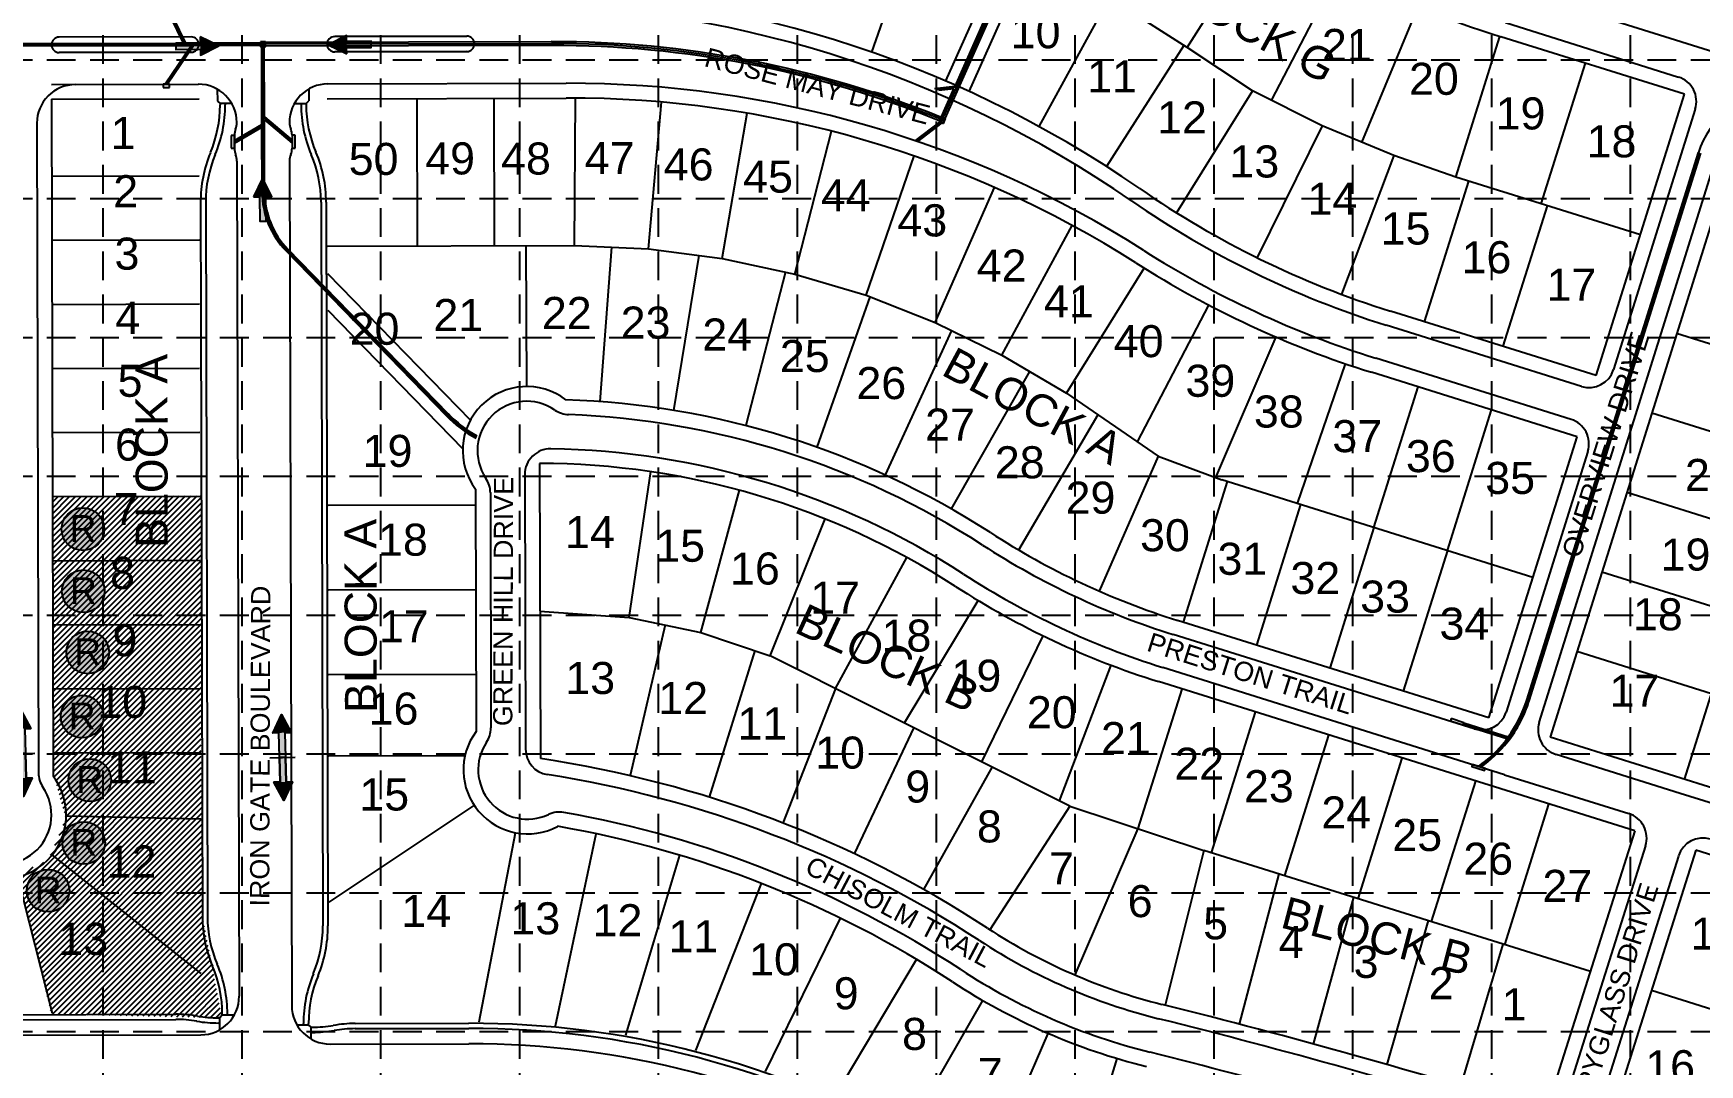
# Model space of a CAD drawing. Header units: feet. Extents: x 5163 to 12107, y -224 to 4120.
# Drawn here: x 8473 to 9773, y 1381 to 2185 of the extents above; entities that cross this region are included whole.
import ezdxf
from ezdxf.enums import TextEntityAlignment as Align

# ---------------------------------------------------------------- set-up
doc = ezdxf.new("R2010")
doc.units = ezdxf.units.FT
doc.linetypes.add('HIDDEN', pattern=[0.375, 0.25, -0.125])
for name, color, linetype in [('04017_03 CA$0$3A-SD_INLETS', 1, 'Continuous'), ('2003004C-A$0$2-LOT', 15, 'Continuous'), ('2003004C-A$0$2-LOTNO', 15, 'Continuous'), ('2003004C-A$0$2-PVMT', 15, 'Continuous'), ('2003004C-A$0$2-ROW', 15, 'Continuous'), ('2003004C-A$0$2-SD', 15, 'Continuous'), ('2003004C-A$0$2-ST_NM', 15, 'Continuous'), ('2003004C-A$0$INFRA_EX_PVMT', 15, 'Continuous'), ('2003004C-A$0$INFRA_EX_SIDEWALK', 15, 'Continuous'), ('ARROWS', 7, 'Continuous'), ('BASE', 7, 'Continuous'), ('grid', 254, 'Continuous'), ('ryland lots', 7, 'Continuous'), ('SODDED LOTS', 2, 'Continuous')]:
    doc.layers.add(name, color=color, linetype=linetype)
doc.styles.add('ryland', font='ARIAL.TTF', dxfattribs={"height": 25})
doc.styles.get("Standard").update_dxf_attribs({"font": 'ARIAL.TTF'})

# ---------------------------------------------------------------- blocks, each defined once
blk = doc.blocks.new('arrow')
blk.add_lwpolyline([(-67, -25.4), (-59.3, -25.4), (-59.6, -56.1), (-51.9, -56.2), (-51.6, -25.5), (-44, -25.5), (-55.3, -2.4), (-67, -25.4)], close=True)
at = {"color": 254}
for points in [[(-44, -25.5), (-67, -25.4), (-55.3, -2.4), (-67, -25.4)], [(-59.6, -56.1), (-51.9, -56.2), (-59.3, -25.4), (-51.6, -25.5)]]:
    blk.add_solid(points, dxfattribs=at)
blk = doc.blocks.new('2arrows')
at = {"color": 254}
for p, q in [((25.6, 3), (0, 0)), ((17.7, -18.7), (0, 0)), ((23, -4.3), (25.6, 3)), ((20.3, -11.5), (17.7, -18.7)), ((49.2, -22), (20.3, -11.5)), ((23, -4.3), (51.8, -14.8)), ((51.8, -14.8), (49.2, -22)), ((51.8, -14.8), (49.2, -22)), ((80.7, -25.2), (51.8, -14.8)), ((80.7, -25.2), (83.3, -18)), ((83.3, -18), (101.1, -36.7)), ((49.2, -22), (78.1, -32.5)), ((78.1, -32.5), (75.5, -39.7)), ((75.5, -39.7), (101.1, -36.7))]:
    blk.add_line(p, q, dxfattribs=at)
at = {"color": 7}
blk.add_line((45, -33.4), (55.8, -3.7), dxfattribs=at)
blk.add_lwpolyline([(20.3, -11.5), (17.7, -18.7), (0, 0), (25.6, 3), (23, -4.3), (80.7, -25.2), (83.3, -18), (101.1, -36.7), (75.5, -39.7), (78.1, -32.5), (20.3, -11.5)], close=True)
at = {"color": 254}
for points in [[(25.6, 3), (17.7, -18.7), (0, 0), (17.7, -18.7)], [(49.2, -22), (51.8, -14.8), (20.3, -11.5), (23, -4.3)], [(49.2, -22), (51.8, -14.8), (78.1, -32.5), (80.7, -25.2)], [(83.3, -18), (75.5, -39.7), (101.1, -36.7), (75.5, -39.7)]]:
    blk.add_solid(points, dxfattribs=at)
blk = doc.blocks.new('RYLAND')
h = blk.add_hatch(color=81)
h.paths.add_polyline_path([(1.16, -1.05, 1), (-1.41, -1.05, 1)])
h.paths.add_polyline_path([(-1.35, -2.23), (1.1, -2.23), (1.1, 0.21), (-1.35, 0.21)], flags=25)
at = {"color": 5}
blk.add_circle((-0.12, -1.05), 1.29, dxfattribs=at)
at = {"layer": 'BASE', "color": 5, "style": 'ryland'}
blk.add_text('R', height=1.62, dxfattribs=at).set_placement((-0.12, -1.82), align=Align.CENTER)

msp = doc.modelspace()

# ---------------------------------------------------------------- hatches: boundary and pattern name
at = {"layer": 'SODDED LOTS', "linetype": 'Continuous', "ltscale": 20}
h = msp.add_hatch(dxfattribs=at)
h.set_pattern_fill('ANSI31', color=256, style=0)
h.paths.add_polyline_path([(8487.7, 1823.7), (8603.7, 1824.7), (8603.6, 1622.7), (8604.8, 1495.6), (8619.6, 1418.7), (8617.6, 1417.5), (8486.7, 1420.4), (8460.5, 1529.6), (8484.5, 1540.7), (8486.2, 1544.9), (8498.1, 1572.7), (8488.4, 1607.6), (8487.4, 1821.5)])

# ---------------------------------------------------------------- linework, layer by layer
at = {"layer": '04017_03 CA$0$3A-SD_INLETS', "color": 5}
for points in [[(9578.6, 1650.8), (9578.1, 1649.1), (9588.1, 1645.9), (9588.6, 1647.6)], [(9595.2, 1615), (9594.7, 1613.4), (9604.7, 1610.2), (9605.2, 1611.8)]]:
    msp.add_lwpolyline(points, close=True, dxfattribs=at)
at = {"layer": '2003004C-A$0$2-LOT', "color": 7, "linetype": 'Continuous'}
for p, q in [((9167.4, 2287.8), (9126.5, 2170.8)), ((9372.7, 2174.4), (9432.8, 2268.7)), ((9232.9, 2257.7), (9184.3, 2148.3)), ((9250.8, 2248.7), (9202.5, 2140.2)), ((9438.6, 2133.2), (9491.5, 2234.9)), ((9311.8, 2213.3), (9257, 2112.9)), ((9372.7, 2174.4), (9308.5, 2215.4)), ((9509.1, 2100.4), (9552.9, 2206.2)), ((9370.1, 2176), (9309.7, 2081.7)), ((9423.8, 2140.6), (9372.7, 2174.4)), ((9582.2, 2073.3), (9616.6, 2183.1)), ((9649, 2052.4), (9683.4, 2162.1)), ((8771.8, 2134.7), (8772.1, 2019.7)), ((8831.8, 2134.8), (8832.1, 2019.8)), ((8894.7, 2020), (8895.4, 2135)), ((9423.8, 2140.6), (9364.4, 2045.5)), ((9478.1, 2113.4), (9423.8, 2140.6)), ((8952.6, 2017.3), (8962.6, 2131.8)), ((9010, 2009.8), (9029.4, 2123.2)), ((9066.7, 1997.7), (9095.3, 2109.1)), ((9478.1, 2113.4), (9427.2, 2010.5)), ((9533.9, 2090.1), (9478.1, 2113.4)), ((9122.2, 1981.1), (9159.8, 2089.8)), ((9533.9, 2090.1), (9493.2, 1981.9)), ((9582.2, 2073.3), (9533.9, 2090.1)), ((8486.9, 2074), (8601.9, 2074.3)), ((9592.1, 2070.2), (9557.7, 1960.5)), ((9726.3, 2028.2), (9582.2, 2073.3)), ((9176.2, 1959.9), (9222.5, 2065.2)), ((9653.5, 2051), (9619, 1941.3)), ((9228.2, 1934.5), (9282.9, 2035.6)), ((8487.1, 2024), (8602.1, 2024.3)), ((8702.1, 2019.5), (8894.7, 2020)), ((8856.9, 2019.9), (8857.3, 1909.9)), ((8894.7, 2020), (8952.6, 2017.3)), ((8923.6, 2018.6), (8914.6, 1898.1)), ((8952.6, 2017.3), (9010, 2009.8)), ((8991.8, 2012.2), (8972, 1891.3)), ((9010, 2009.8), (9066.7, 1997.7)), ((9278.5, 1904.6), (9339.2, 2002.3)), ((8702.1, 1998.1), (8813.5, 1883.7)), ((9059.3, 1999.3), (9028.4, 1879.4)), ((9066.7, 1997.7), (9122.2, 1981.1)), ((9125.2, 1979.9), (9083.7, 1862.6)), ((9122.2, 1981.1), (9176.2, 1959.9)), ((9760.8, 1603.4), (9878.9, 1980.3)), ((8487.2, 1974), (8602.2, 1974.3)), ((8702.2, 1969.4), (8807.5, 1861.2)), ((9334, 1866.7), (9389.7, 1973.5)), ((9188.8, 1953.7), (9137.2, 1840.9)), ((9176.2, 1959.9), (9228.2, 1934.5)), ((9859.5, 1918.3), (9754.5, 1951.2)), ((9395, 1838.9), (9442.2, 1948.6)), ((8487.3, 1924), (8602.3, 1924.3)), ((9228.2, 1934.5), (9278.5, 1904.6)), ((9458.8, 1818.6), (9496.3, 1927.6)), ((9249.7, 1921.7), (9188.5, 1814.6)), ((9278.5, 1904.6), (9350.2, 1855.6)), ((9518.4, 1799.9), (9552.9, 1909.6)), ((9303.1, 1887.8), (9241.2, 1782.3)), ((9575.7, 1781.9), (9610.1, 1891.7)), ((9840, 1856.3), (9735.1, 1889.2)), ((8487.4, 1874), (8602.4, 1874.3)), ((9350.2, 1855.6), (9304.1, 1750.3)), ((9350.2, 1855.6), (9399.7, 1837.1)), ((8937.5, 1729.7), (8954.3, 1843.5)), ((9403.9, 1835.8), (9369.5, 1726)), ((9642.5, 1761), (9399.7, 1837.1)), ((8487.6, 1824), (8602.6, 1824.3)), ((8993.3, 1718), (9023.4, 1829)), ((9820.6, 1794.2), (9715.6, 1827.1)), ((8702.6, 1817.3), (8817.6, 1817.6)), ((9461.2, 1817.8), (9426.8, 1708.1)), ((9047.4, 1699.9), (9090.3, 1806.6)), ((9518.4, 1799.9), (9484, 1690.1)), ((9575.7, 1781.9), (9541.3, 1672.2)), ((8487.7, 1774), (8602.7, 1774.3)), ((9098.3, 1674.4), (9154.1, 1776.5)), ((9801.2, 1732.2), (9696.2, 1765.1)), ((8702.8, 1751.3), (8817.8, 1751.6)), ((9152.1, 1647.4), (9209.6, 1743)), ((8867.8, 1734.7), (8937.5, 1729.7)), ((8937.5, 1729.7), (8993.3, 1718)), ((8487.8, 1724), (8602.8, 1724.3)), ((8965.4, 1723.9), (8938.1, 1606.3)), ((8993.3, 1718), (9047.4, 1699.9)), ((9035.4, 1703.9), (8999.8, 1589.5)), ((9212.5, 1617.1), (9260.4, 1715.4)), ((9781.7, 1670.2), (9676.7, 1703.1)), ((9281.2, 1582.6), (9047.4, 1699.9)), ((9273.1, 1586.7), (9313.4, 1692.5)), ((8702.9, 1685.3), (8817.9, 1685.6)), ((8488, 1674), (8603, 1674.3)), ((9098.3, 1674.4), (9057.4, 1569.3)), ((9334.6, 1565), (9368.8, 1673.9)), ((9391.6, 1546.2), (9426, 1655.9)), ((9159.4, 1643.8), (9112.9, 1545.4)), ((9448.9, 1528.3), (9483.3, 1638)), ((8488.1, 1624), (8603.1, 1624.3)), ((8703.1, 1621.7), (8809.4, 1622)), ((9220.5, 1613.1), (9166.9, 1517.5)), ((9506.1, 1510.3), (9540.5, 1620)), ((9563.4, 1492.4), (9597.8, 1602.1)), ((8603.2, 1572.3), (8498.2, 1574.6)), ((8703.4, 1507.6), (8816.5, 1583.1)), ((9281.2, 1582.6), (9218.8, 1486)), ((9281.2, 1582.6), (9385.8, 1548)), ((9620.6, 1474.4), (9655, 1584.1)), ((8820.4, 1414.1), (8848.7, 1561.8)), ((8879.8, 1411.1), (8911.7, 1560.9)), ((9334.2, 1565.1), (9285.1, 1450.8)), ((9385.8, 1548), (9355.6, 1427.2)), ((9687.5, 1453.4), (9385.8, 1548)), ((8603.5, 1452), (8487.3, 1544.6)), ((8934.8, 1403.7), (8977, 1544.2)), ((8487.5, 1420.8), (8460.5, 1527.3)), ((8989.5, 1391.9), (9040.6, 1522.2)), ((9444.2, 1529.7), (9413.4, 1412.4)), ((9502.5, 1511.5), (9471.1, 1396.9)), ((9043.7, 1375.6), (9102.3, 1495)), ((9560.7, 1493.2), (9528.6, 1380.9)), ((9618.9, 1474.9), (9586, 1364.1)), ((9097, 1354.7), (9161.5, 1462.9)), ((9153.5, 1326.8), (9213.4, 1430.8)), ((9916.4, 1381.7), (9734.9, 1438.6)), ((9216.8, 1295.1), (9264.4, 1405.2)), ((9283.3, 1270.8), (9318, 1385.7))]:
    msp.add_line(p, q, dxfattribs=at)
at = {"layer": '2003004C-A$0$2-PVMT', "color": 7, "linetype": 'Continuous'}
for p, q in [((9629, 2219.5), (9796, 2167.2)), ((9621, 2193.8), (9756, 2151.4)), ((8595.7, 2182.7), (8492.7, 2182.5)), ((8595.7, 2182.7), (8492.7, 2182.5)), ((8810.7, 2183.3), (8707.7, 2183)), ((8707.7, 2183), (8810.7, 2183.3)), ((8810.7, 2171.3), (8707.7, 2171)), ((8707.7, 2171), (8810.7, 2171.3)), ((8595.7, 2170.7), (8492.7, 2170.5)), ((8492.7, 2170.5), (8595.7, 2170.7)), ((8486.8, 2145.5), (8601.3, 2145.8)), ((8505.3, 2145.5), (8601.3, 2145.8)), ((8702.3, 2146), (8888.3, 2146.5)), ((8702.3, 2146), (8888.3, 2146.5)), ((9769.1, 2126.4), (9705.4, 1923.1)), ((8475.3, 2115.4), (8476.6, 1608.5)), ((9721.1, 1883.1), (9794.9, 2118.3)), ((9680.3, 1910), (9528, 1957.8)), ((9672.2, 1884.2), (9519.9, 1932)), ((9647.4, 1647.9), (9721.1, 1883.1)), ((9685.3, 1859.2), (9621.6, 1655.9)), ((8856, 1841.3), (8856.6, 1626.8)), ((8829.1, 1827.1), (8829.5, 1643.5)), ((9596.5, 1642.8), (9361.9, 1716.4)), ((9620.4, 1607), (9353.8, 1690.6)), ((9757.3, 1592.4), (9660.5, 1622.8)), ((9620.4, 1607), (9717.2, 1576.7)), ((9854.2, 1562.1), (9757.3, 1592.4)), ((9730.3, 1551.6), (9666, 1348.5)), ((9756.1, 1543.6), (9691.8, 1340.3))]:
    msp.add_line(p, q, dxfattribs=at)
for centre, radius, start, end in [((8837.8, 1344.8), 863.5, 55.3162, 90.1451), ((8492.7, 2176.5), 6, 90.1451, 270.1451), ((8492.7, 2176.5), 6, 90.1451, 270.1451), ((8595.7, 2176.7), 6, 270.1451, 90.1451), ((8595.7, 2176.7), 6, 270.1451, 90.1451), ((8707.7, 2177), 6, 90.1451, 270.1451), ((8707.7, 2177), 6, 90.1451, 270.1451), ((8810.7, 2177.3), 6, 270.1451, 90.1451), ((8810.7, 2177.3), 6, 270.1451, 90.1451), ((8505.3, 2115.5), 30, 90.1451, 180.1451), ((8890.4, 1310), 836.5, 57.5753, 90.1451), ((9750, 2132.3), 20, 342.5934, 72.5934), ((9748.3, 2660.5), 736.5, 235.3162, 252.5934), ((9748.3, 2660.5), 763.5, 237.5753, 252.5934), ((9686.3, 1929.1), 20, 252.5934, 342.5934), ((8857.5, 1859.9), 38.5, 55.3448, 214.1428), ((8890.8, 1908), 20, 235.3448, 267.8921), ((8866.5, 1249.9), 638.5, 57.1384, 87.8921), ((9666.2, 1865.2), 20, 342.5934, 72.5934), ((8876, 1841.3), 20, 89.0795, 180.1451), ((8866.5, 1249.9), 611.5, 57.1384, 89.0795), ((8809.1, 1827), 20, 0.1451, 34.1428), ((9544.8, 2299.9), 611.5, 237.1384, 252.5934), ((9544.8, 2299.9), 638.5, 237.1384, 252.5934), ((9602.5, 1661.9), 20, 252.5934, 342.5934), ((8809.5, 1643.5), 20, 326.1474, 0.1451), ((9666.5, 1641.9), 20, 162.5934, 252.5934), ((8858.1, 1610.9), 38.5, 146.1474, 295.0436), ((8876.6, 1626.9), 20, 180.1451, 261.1008), ((8496.6, 1608.6), 20, 180.1451, 214.1428), ((8740.3, 756.5), 861, 56.878, 81.1008), ((8448.2, 1575.7), 38.5, 236.1474, 34.1428), ((8882.9, 1557.9), 20, 79.9113, 115.0436), ((8740.3, 756.5), 834, 56.878, 79.9113), ((9711.2, 1557.6), 20, 342.4427, 72.5934), ((9775.1, 1537.6), 20, 72.5934, 162.4427), ((9461.6, 1862), 459, 236.878, 255.9748), ((9461.6, 1862), 486, 236.878, 255.9748), ((8032.3, -3859.7), 5438.5, 72.7944, 75.9748), ((8032.3, -3859.7), 5411.5, 73.1082, 75.9748)]:
    msp.add_arc(centre, radius, start, end, dxfattribs=at)
at = {"layer": '2003004C-A$0$2-ROW', "color": 7, "linetype": 'Continuous'}
for p, q in [((9760.7, 2137.9), (9617.5, 2182.8)), ((8486.8, 2134), (8601.8, 2134.3)), ((8486.8, 2134), (8601.8, 2134.3)), ((8486.8, 2134), (8488.1, 1605.8)), ((8701.8, 2134.5), (8888.3, 2135)), ((8701.8, 2134.5), (8888.3, 2135)), ((9691.9, 1918.4), (9760.7, 2137.9)), ((9808.4, 2122.9), (9655.8, 1636.3)), ((9691.9, 1918.4), (9531.4, 1968.7)), ((9676.9, 1870.7), (9516.5, 1921)), ((9608.1, 1651.3), (9676.9, 1870.7)), ((8867.5, 1849.9), (8868.1, 1619.6)), ((8817.6, 1829.8), (8818, 1640.8)), ((9608.1, 1651.3), (9365.3, 1727.4)), ((9721.9, 1563.2), (9350.3, 1679.7)), ((9865.7, 1570.5), (9655.8, 1636.3)), ((9721.9, 1563.2), (9652.5, 1343.9)), ((9769.6, 1548.2), (9700.2, 1328.8)), ((10586.5, 1292.1), (9769.6, 1548.2))]:
    msp.add_line(p, q, dxfattribs=at)
for centre, radius, start, end in [((9849.4, 2922.3), 775, 232.95, 252.5934), ((8837.8, 1344.8), 875, 55.3162, 90.1451), ((8890.4, 1310), 825, 57.5753, 90.1451), ((9748.3, 2660.5), 725, 235.3162, 252.5934), ((9748.3, 2660.5), 775, 237.5753, 252.5934), ((8857.5, 1859.9), 50, 52.593, 217.015), ((8866.5, 1249.9), 650, 57.1384, 88.1196), ((8866.5, 1249.9), 600, 57.1384, 89.9064), ((9544.8, 2299.9), 600, 237.1384, 252.5934), ((9544.8, 2299.9), 650, 237.1384, 252.5934), ((8858.1, 1610.9), 50, 143.2752, 298.0098), ((8740.3, 756.5), 872.5, 56.878, 81.5769), ((8448.2, 1575.7), 50, 233.2752, 37.015), ((8740.3, 756.5), 822.5, 56.878, 80.1073), ((9461.6, 1862), 447.5, 236.878, 255.9748), ((9461.6, 1862), 497.5, 236.878, 255.9748), ((8032.3, -3859.7), 5450, 72.7056, 75.9748)]:
    msp.add_arc(centre, radius, start, end, dxfattribs=at)
at = {"layer": '2003004C-A$0$2-SD', "color": 5, "linetype": 'Continuous'}
for p, q in [((9191.6, 2143.9), (9238.6, 2249.6)), ((9181.6, 2117.9), (9240, 2249)), ((9183.8, 2119.1), (9241.3, 2248.4)), ((8589.6, 2177.7), (8575.2, 2207.7)), ((8591.1, 2176.7), (8576.1, 2207.7)), ((8591.4, 2177.7), (8577, 2207.7)), ((8588.1, 2177.6), (8458.2, 2177.3)), ((8651.7, 2176.9), (8458.2, 2176.4)), ((8588.1, 2175.8), (8458.2, 2175.5)), ((8595.6, 2175.7), (8575.4, 2145.7)), ((8597.1, 2176.7), (8576.3, 2145.7)), ((8597.4, 2175.7), (8577.1, 2145.7)), ((8588.1, 2177.7), (8588.1, 2175.7)), ((8589.6, 2177.7), (8588.1, 2177.7)), ((8595.6, 2175.7), (8588.1, 2175.7)), ((8649.2, 2177.9), (8591.4, 2177.7)), ((8649.2, 2175.9), (8597.4, 2175.7)), ((8653.7, 2178.9), (8649.7, 2178.9)), ((8649.7, 2178.9), (8649.7, 2174.9)), ((8649.7, 2174.9), (8653.7, 2174.9)), ((8650.8, 2114.3), (8650.7, 2174.9)), ((8876.7, 2177.4), (8651.7, 2176.9)), ((8652, 2061.6), (8651.7, 2176.9)), ((8652.8, 2120.2), (8652.7, 2174.9)), ((8876.7, 2178.9), (8653.7, 2178.4)), ((8653.7, 2174.9), (8653.7, 2178.9)), ((8876.7, 2175.9), (8653.7, 2175.4)), ((8578.8, 2145.7), (8573.8, 2145.7)), ((8573.8, 2145.7), (8573.8, 2143.2)), ((8578.8, 2143.2), (8578.8, 2145.7)), ((8573.8, 2143.2), (8578.8, 2143.2)), ((9191.6, 2143.9), (9175.7, 2142.2)), ((9192.9, 2143.2), (9177.3, 2141.5)), ((9190.8, 2142.1), (9179, 2140.8)), ((9181.1, 2120.3), (9190.8, 2142.1)), ((8651.8, 2119.9), (8674.4, 2100.9)), ((8652.8, 2120.2), (8674.4, 2102.1)), ((9180.6, 2120.5), (9179, 2116.9)), ((9184.3, 2118.9), (9180.6, 2120.5)), ((8629.4, 2101.8), (8650.8, 2114.3)), ((8629.4, 2100.8), (8651.8, 2113.9)), ((8629.4, 2099.8), (8650.8, 2112.3)), ((8651, 2061.6), (8650.8, 2112.3)), ((8652.8, 2117.9), (8674.4, 2099.8)), ((8653, 2061.6), (8652.8, 2117.9)), ((9160.5, 2101.6), (9179.9, 2116.5)), ((9161.5, 2101.3), (9180.8, 2116)), ((9162.5, 2101), (9181.7, 2115.6)), ((9179, 2116.9), (9182.7, 2115.2)), ((9181.6, 2117.9), (9180.8, 2116)), ((9182.7, 2115.2), (9184.3, 2118.9)), ((8629.4, 2105.8), (8626.9, 2105.8)), ((8626.9, 2105.8), (8626.9, 2095.8)), ((8626.9, 2095.8), (8629.4, 2095.8)), ((8629.4, 2095.8), (8629.4, 2105.8)), ((8676.9, 2105.9), (8674.4, 2105.9)), ((8674.4, 2105.9), (8674.4, 2095.9)), ((8674.4, 2095.9), (8676.9, 2095.9)), ((8676.9, 2095.9), (8676.9, 2105.9)), ((9637.7, 1665.3), (9771.6, 2092.6)), ((9638.6, 1665), (9772.5, 2092.3)), ((9639.6, 1664.7), (9773.5, 2092)), ((8669.7, 2015.7), (8794.6, 1887.3)), ((8670.4, 2016.4), (8795.4, 1888)), ((8671.1, 2017.1), (8796.1, 1888.7)), ((9588, 1646), (9622.2, 1635.3)), ((9588.3, 1646.7), (9623.7, 1635.6)), ((9588.5, 1647.5), (9623.2, 1636.6)), ((9622.7, 1632.6), (9621.1, 1633.9))]:
    msp.add_line(p, q, dxfattribs=at)
for centre in [(8651.7, 2176.9), (9181.6, 2117.9)]:
    msp.add_circle(centre, 1, dxfattribs=at)
for centre, radius, start, end in [((8878.7, 1377.5), 801.5, 67.8884, 90.1451), ((8878.7, 1377.5), 800, 67.7486, 90.1451), ((8878.7, 1377.5), 798.5, 67.8954, 90.1451), ((9834.6, 2072.8), 66, 94.8483, 162.5934), ((8717, 2061.7), 66, 180.1451, 224.2275), ((8717, 2061.7), 65, 180.1451, 224.2275), ((8717, 2061.7), 64, 180.1451, 224.2275), ((8867, 1957.8), 101, 224.2275, 240.9455), ((8867, 1957.8), 100, 224.2275, 240.8022), ((8867, 1957.8), 99, 224.2275, 240.656), ((9543.2, 1694.9), 100, 305.1811, 342.5934), ((9543.2, 1694.9), 101, 321.9061, 342.5934), ((9543.2, 1694.9), 99, 323.8848, 342.5934), ((9543.2, 1694.9), 99.2, 304.8492, 321.9061), ((9543.2, 1694.9), 100.8, 305.5066, 321.9061), ((9543.2, 1694.9), 99, 321.9061, 322.9658)]:
    msp.add_arc(centre, radius, start, end, dxfattribs=at)
at = {"layer": '2003004C-A$0$INFRA_EX_PVMT', "color": 7, "linetype": 'Continuous'}
for p, q in [((8629.4, 2105.8), (8629.4, 2095.8)), ((8674.4, 2105.9), (8674.4, 2095.9)), ((8631.4, 2085.8), (8633.1, 1434.2)), ((8672.4, 2085.9), (8674.1, 1426.8)), ((7775.8, 1402), (8603.1, 1404.1)), ((8704.2, 1396.9), (8812.4, 1397.1))]:
    msp.add_line(p, q, dxfattribs=at)
for centre, radius, start, end in [((8601.3, 2115.8), 30, 0.1451, 90.1451), ((8702.3, 2116), 30, 90.1451, 180.1451), ((8642.4, 2105.9), 13, 157.5252, 180.1451), ((8618.3, 2115.8), 13, 337.5252, 0.1451), ((8685.3, 2116), 13, 180.1451, 202.765), ((8661.4, 2105.9), 13, 0.1451, 22.765), ((8642.4, 2095.9), 13, 180.1451, 202.765), ((8661.4, 2095.9), 13, 337.5252, 0.1451), ((8618.4, 2085.8), 13, 0.1451, 22.765), ((8685.4, 2086), 13, 157.5252, 180.1451), ((8603.1, 1434.1), 30, 270.1451, 0.1451), ((8704.1, 1426.9), 30, 180.1451, 270.1451), ((8814.1, 711.6), 685.5, 60.6285, 90.1451)]:
    msp.add_arc(centre, radius, start, end, dxfattribs=at)
at = {"layer": '2003004C-A$0$INFRA_EX_SIDEWALK', "color": 7, "linetype": 'Continuous'}
for p, q in [((8616.1, 2141.8), (8616.2, 2132.6)), ((8616.2, 2132.6), (8618.2, 2130.7)), ((8685.4, 2130.8), (8687.4, 2132.8)), ((8687.4, 2142), (8687.4, 2132.8)), ((8627.4, 2130.7), (8618.2, 2130.7)), ((8618.2, 2130.7), (8618.2, 2129.7)), ((8622.2, 2130.7), (8622.2, 2129.7)), ((8676.2, 2130.8), (8685.4, 2130.8)), ((8681.4, 2130.8), (8681.4, 2129.8)), ((8685.4, 2130.8), (8685.4, 2129.8)), ((8603, 2053.6), (8604.4, 1496.3)), ((8607, 2053.6), (8608.4, 1496.3)), ((8697, 2053.8), (8698.4, 1489)), ((8701, 2053.8), (8702.4, 1489.1)), ((7795.2, 1418.1), (8583.6, 1420.1)), ((8618, 1417.3), (8617, 1417.3)), ((8620, 1419.3), (8618, 1417.3)), ((8618, 1408.1), (8618, 1417.3)), ((8620, 1419.3), (8620, 1420.3)), ((8629.2, 1419.3), (8620, 1419.3)), ((8624, 1419.3), (8624, 1420.3)), ((7795.2, 1414.1), (8583.7, 1416.1)), ((8618, 1413.3), (8617, 1413.3)), ((8678.1, 1411.9), (8687.3, 1412)), ((8683.3, 1412), (8683.3, 1413)), ((8687.3, 1412), (8687.3, 1413)), ((8689.3, 1410), (8687.3, 1412)), ((8689.3, 1400.8), (8689.3, 1410)), ((8689.3, 1410), (8690.3, 1410)), ((8689.3, 1406), (8690.3, 1406)), ((8723.6, 1412.9), (8812.4, 1413.1)), ((8723.6, 1408.9), (8812.4, 1409.1))]:
    msp.add_line(p, q, dxfattribs=at)
for centre, radius, start, end in [((8522.2, 2129.4), 96, 337.3166, 0.1451), ((8522.2, 2129.4), 100, 337.3166, 0.1451), ((8781.4, 2130.1), 100, 180.1451, 202.9736), ((8781.4, 2130.1), 96, 180.1451, 202.9736), ((8703, 2053.8), 100, 157.3166, 180.1451), ((8703, 2053.8), 96, 157.3166, 180.1451), ((8601, 2053.6), 96, 0.1451, 22.9736), ((8601, 2053.6), 100, 0.1451, 22.9736), ((8704.4, 1496.6), 100, 180.1451, 202.9736), ((8704.4, 1496.6), 96, 180.1451, 202.9736), ((8602.4, 1488.8), 96, 337.3166, 0.1451), ((8602.4, 1488.8), 100, 337.3166, 0.1451), ((8524, 1420.1), 96, 0.1451, 22.9736), ((8524, 1420.1), 100, 0.1451, 22.9736), ((8783.3, 1413.2), 100, 157.3166, 180.1451), ((8783.3, 1413.2), 96, 157.3166, 180.1451), ((8583.9, 1320.1), 100, 80.3579, 90.1451), ((8616.7, 1513.3), 96, 260.3579, 270.1451), ((8583.9, 1320.1), 96, 80.3579, 90.1451), ((8616.7, 1513.3), 100, 260.3579, 270.1451), ((8690, 1506), 96, 270.1451, 279.9323), ((8690, 1506), 100, 270.1451, 279.9323), ((8723.8, 1312.9), 100, 90.1451, 99.9323), ((8723.8, 1312.9), 96, 90.1451, 99.9323), ((8814.1, 711.6), 701.5, 60.6285, 90.1451), ((8814.1, 711.6), 697.5, 60.6285, 90.1451)]:
    msp.add_arc(centre, radius, start, end, dxfattribs=at)
at = {"layer": 'grid', "color": 252, "linetype": 'HIDDEN', "ltscale": 90}
for p, q in [((8526.8, 4006.6), (8526.8, 214.4)), ((8635.1, 4006.6), (8635.1, 214.4)), ((8743.4, 4006.6), (8743.4, 214.4)), ((8851.8, 4006.6), (8851.8, 214.4)), ((8960.1, 4006.6), (8960.1, 214.4)), ((9068.4, 4006.6), (9068.4, 214.4)), ((9176.8, 4006.6), (9176.8, 214.4)), ((9285.1, 4006.6), (9285.1, 214.4)), ((9393.4, 4006.6), (9393.4, 214.4)), ((9501.8, 4006.6), (9501.8, 214.4)), ((9610.1, 4006.6), (9610.1, 214.4)), ((9718.4, 4006.6), (9718.4, 214.4)), ((5276.8, 2164.9), (11993.4, 2164.9)), ((5276.8, 2056.6), (11993.4, 2056.6)), ((5276.8, 1948.2), (11993.4, 1948.2)), ((5276.8, 1839.9), (11993.4, 1839.9)), ((5276.8, 1731.6), (11993.4, 1731.6)), ((5276.8, 1623.2), (11993.4, 1623.2)), ((5276.8, 1514.9), (11993.4, 1514.9)), ((5276.8, 1406.6), (11993.4, 1406.6))]:
    msp.add_line(p, q, dxfattribs=at)

# ---------------------------------------------------------------- block references
at = {"layer": 'ARROWS', "linetype": 'Continuous', "zscale": 0.625}
for name, p, xscale, yscale, rotation in [('arrow', (8700.3, 2211), 0.6249999999959728, 0.6249999999989972, 91.26933449098134), ('arrow', (8619.5, 2141.3), 0.6249999999959728, 0.6249999999990905, 271.2693344909814), ('arrow', (8685.8, 2074.7), 0.624999999996882, 0.625, 1.269334490979487), ('2arrows', (8463.1, 1657.2), 0.6249999999956593, 0.6249999999993179, 291.4626174910344), ('2arrows', (8666.1, 1654.1), 0.6249999999956593, 0.6249999999992873, 291.4626174910344)]:
    msp.add_blockref(name, p, dxfattribs=dict(at, xscale=xscale, yscale=yscale, rotation=rotation))
at = {"layer": 'ryland lots', "color": 7, "xscale": 12.89581535786783, "yscale": 12.89581535787056, "zscale": 12.89581535787147}
for p in [(8512.8, 1812.2), (8513.1, 1763.7), (8516.5, 1716), (8512.2, 1665.9), (8518.1, 1616.3), (8513.4, 1567.3), (8485.6, 1530.1)]:
    msp.add_blockref('RYLAND', p, dxfattribs=at)

# ---------------------------------------------------------------- texts
at = {"layer": '2003004C-A$0$2-LOTNO', "color": 7, "linetype": 'Continuous'}
for s, rotation, p in [('BLOCK G', 331.2766, (9344, 2220.1)), ('BLOCK A', 331.7522, (9179.9, 1919.6)), ('BLOCK B', 335.1365, (9065.2, 1718.6)), ('BLOCK B', 345.413, (9444.5, 1488.1))]:
    msp.add_text(s, height=25, rotation=rotation, dxfattribs=at).set_placement(p)
for s, p in [('10', (9254.5, 2173.8)), ('21', (9497.3, 2163.9)), ('11', (9314.1, 2139.4)), ('20', (9565.2, 2137.5)), ('12', (9368.7, 2107.4)), ('19', (9632.8, 2110.5)), ('1', (8542.6, 2095.2)), ('18', (9703.8, 2088.7)), ('50', (8738, 2075)), ('49', (8797.7, 2075.4)), ('48', (8856.9, 2075.3)), ('47', (8922.1, 2075.6)), ('46', (8983.8, 2070.7)), ('13', (9425.1, 2073)), ('45', (9045.7, 2061.2)), ('2', (8544.6, 2049.8)), ('44', (9106.4, 2046.6)), ('14', (9486, 2043.9)), ('43', (9166.1, 2027.1)), ('15', (9543.1, 2020.7)), ('3', (8545.6, 2001.1)), ('42', (9228, 1991.8)), ('16', (9606.2, 1998.3)), ('17', (9672.5, 1976.9)), ('21', (8804.1, 1953.2)), ('22', (8888.7, 1954.8)), ('41', (9280.4, 1963.8)), ('4', (8546.2, 1951)), ('20', (8738.7, 1942.5)), ('23', (8950.2, 1947.3)), ('24', (9013.9, 1938)), ('40', (9334.9, 1932.8)), ('25', (9074.4, 1921.2)), ('5', (8548, 1901.9)), ('26', (9134.1, 1900.1)), ('39', (9390.8, 1901.9)), ('38', (9444.2, 1877.9)), ('27', (9187.7, 1867.7)), ('6', (8546, 1852.1)), ('19', (8748.9, 1847.2)), ('37', (9505.4, 1858.7)), ('28', (9242.1, 1838.3)), ('36', (9562.8, 1843.1)), ('35', (9624.7, 1826.1)), ('20', (9780.5, 1828.4)), ('29', (9297.3, 1810.7)), ('7', (8544.9, 1801.8)), ('14', (8906.8, 1783.8)), ('18', (8760.9, 1777.9)), ('15', (8977.2, 1773.2)), ('30', (9355.4, 1781.4)), ('31', (9415.8, 1763)), ('19', (9761.5, 1766.3)), ('8', (8542.1, 1752)), ('16', (9035.5, 1755.4)), ('32', (9472.7, 1748)), ('17', (9098.1, 1732.7)), ('33', (9527.1, 1733.5)), ('18', (9739.9, 1719.7)), ('17', (8761.6, 1710.4)), ('34', (9589, 1712.4)), ('9', (8544, 1699.5)), ('18', (9153.7, 1703.1)), ('13', (8907, 1670)), ('19', (9208.3, 1671.8)), ('12', (8979.5, 1654.4)), ('17', (9721.6, 1660)), ('10', (8541.9, 1651.3)), ('16', (8753.6, 1646.1)), ('20', (9267.1, 1643.3)), ('11', (9041.3, 1634.5)), ('21', (9324.9, 1623.1)), ('11', (8549.5, 1600.3)), ('10', (9101.9, 1611.8)), ('22', (9382.1, 1603.1)), ('15', (8746.3, 1579.1)), ('9', (9162.5, 1585.3)), ('23', (9436.5, 1585.6)), ('24', (9496.8, 1565.1)), ('8', (9218.4, 1554.2)), ('25', (9552.2, 1547.5)), ('12', (8549.1, 1526.8)), ('26', (9607.6, 1529)), ('7', (9274.6, 1521.5)), ('6', (9336, 1495.9)), ('27', (9669.3, 1507.8)), ('14', (8779.1, 1488.3)), ('13', (8864.2, 1482.5)), ('12', (8928.3, 1481)), ('5', (9394.9, 1478.6)), ('17', (9784.9, 1470.6)), ('13', (8511.5, 1466.5)), ('11', (8987.5, 1468.5)), ('4', (9453.9, 1463.9)), ('10', (9050.4, 1450.5)), ('3', (9512.3, 1448.5)), ('2', (9570.8, 1431.9)), ('9', (9106.7, 1424)), ('1', (9627.8, 1415.4)), ('8', (9160, 1392.3)), ('16', (9749.5, 1367.1)), ('7', (9219, 1361))]:
    msp.add_text(s, height=25, dxfattribs=at).set_placement(p, align=Align.CENTER)
for p in [(8577.3, 1859.7), (8740.4, 1731)]:
    msp.add_text('BLOCK A', height=25, rotation=90.1451, dxfattribs=at).set_placement(p, align=Align.CENTER)
at = {"layer": '2003004C-A$0$2-ST_NM', "color": 7, "linetype": 'Continuous', "char_height": 15, "attachment_point": 2}
for s, insert, width, rotation in [('ROSE MAY DRIVE', (9086.2, 2151.6), 429.17, 345.2727), ('OVERVIEW DRIVE', (9692, 1866.8), 290.58, 72.5933), ('GREEN HILL DRIVE', (8831.6, 1742.2), 413.602, 89.7912), ('IRON GATE BOULEVARD', (8642, 1629.4), 413.602, 89.7912), ('PRESTON TRAIL', (9424.2, 1693.2), 429.17, 342.453), ('CHISOLM TRAIL', (9151.4, 1506.7), 429.17, 332.1367), ('SPYGLASS DRIVE', (9699.2, 1437.3), 263.121, 72.5933)]:
    msp.add_mtext(s, dxfattribs=dict(at, insert=insert, width=width, rotation=rotation))

doc.saveas('drawing.dxf')
